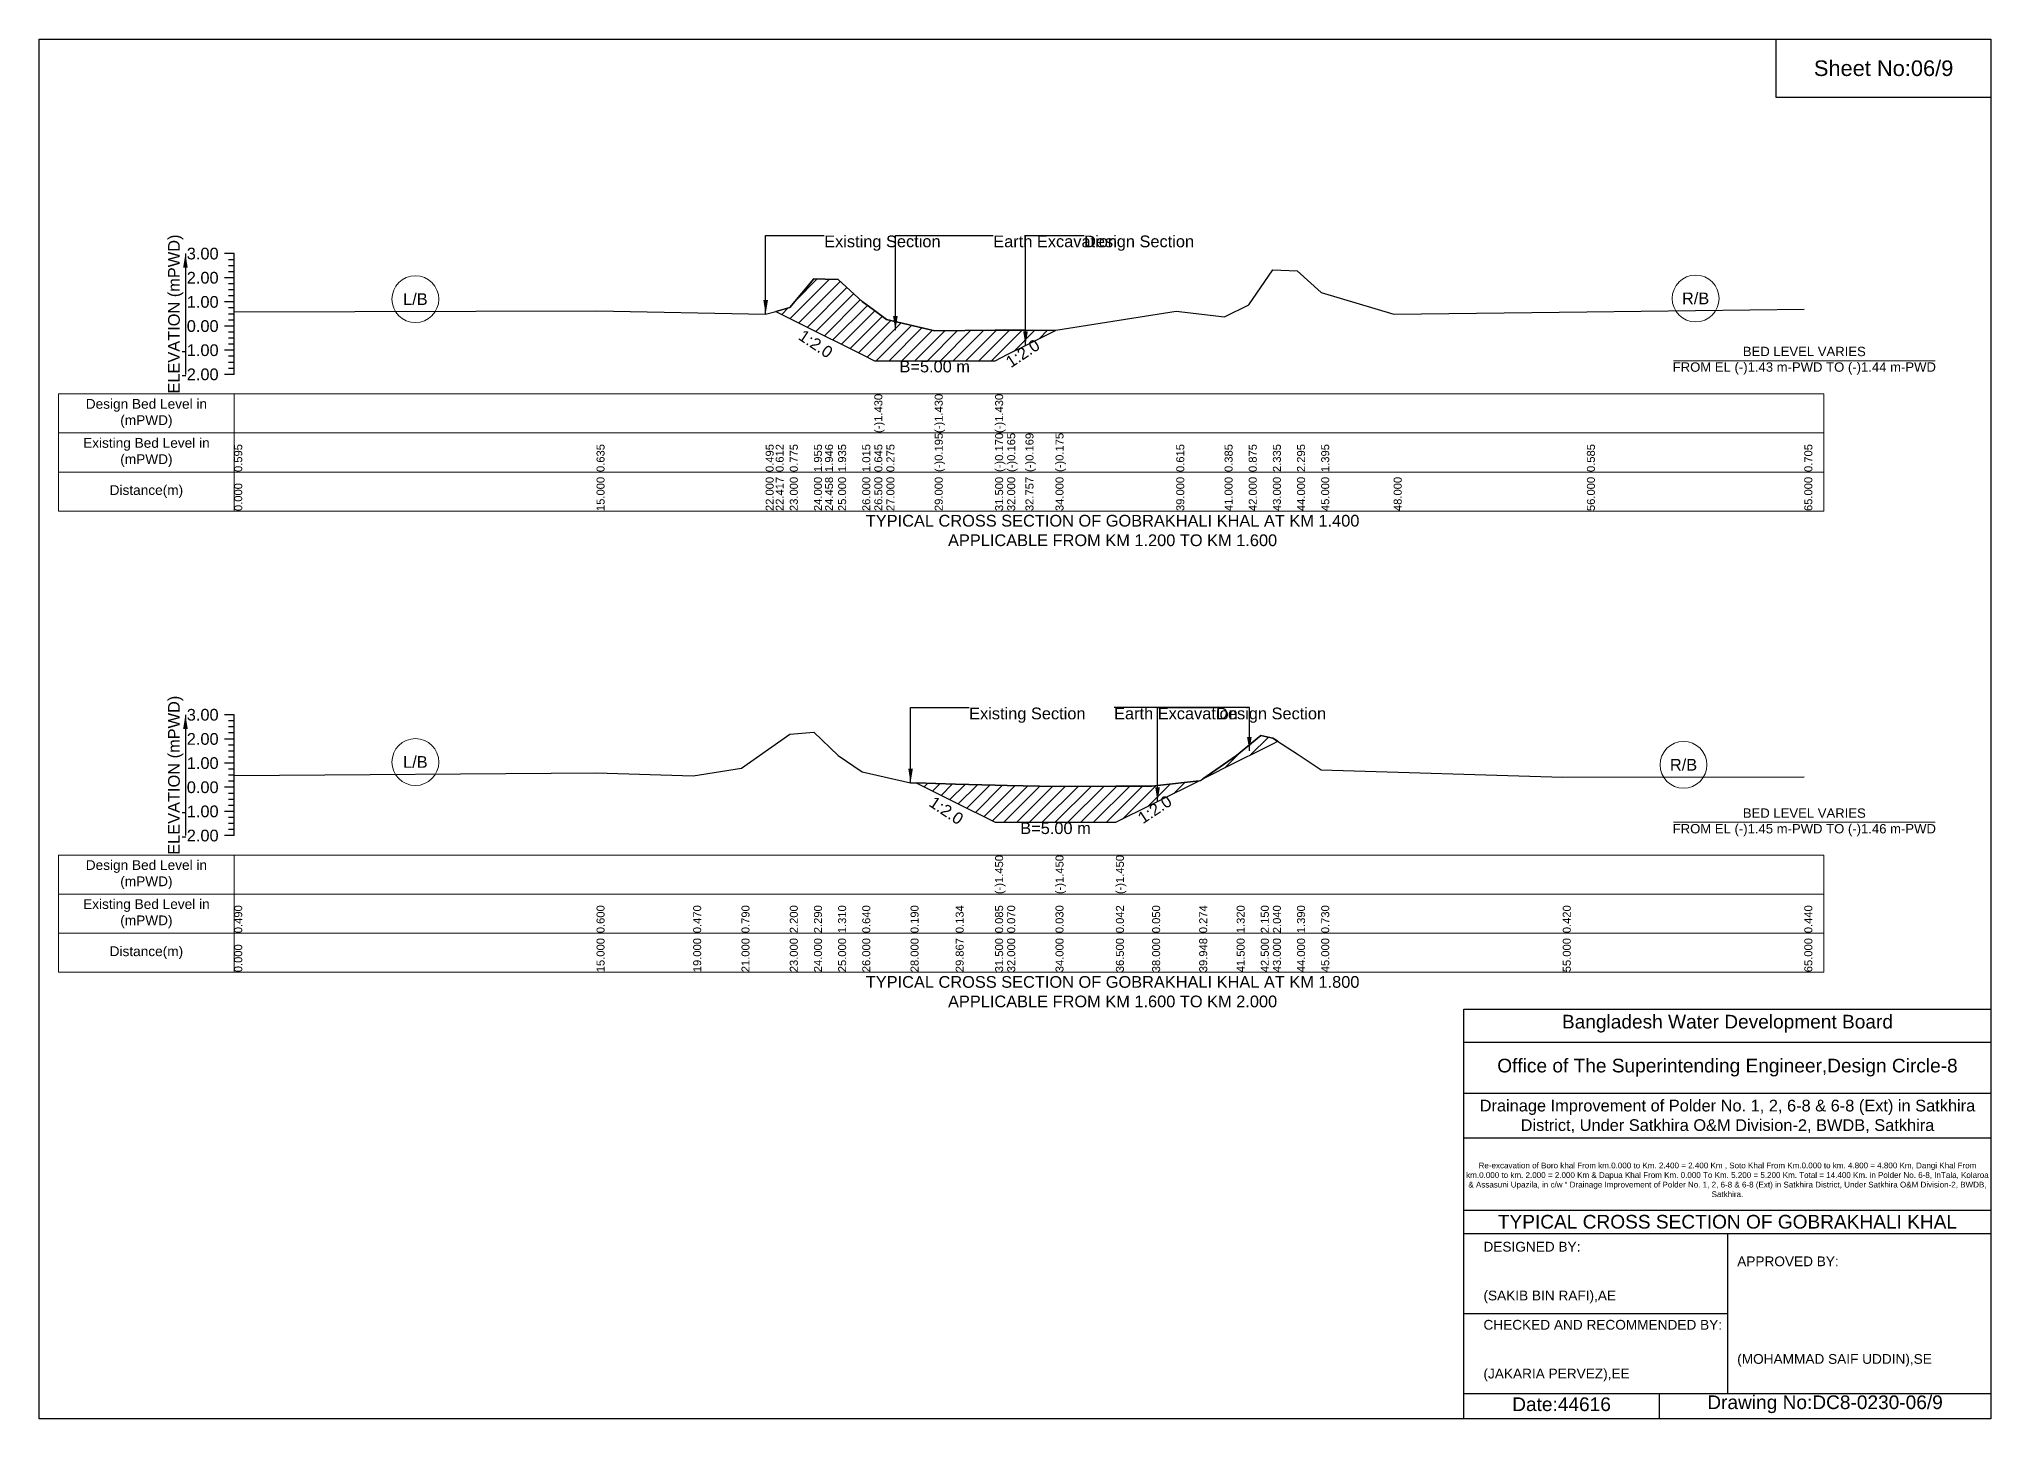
# Model space of a CAD drawing. Header units: inches. Extents: x 91000 to 278000, y -5656 to 20000.
# Drawn here: x 150000 to 158000, y 4344 to 10000 of the extents above; entities that cross this region are included whole.
import ezdxf

# ---------------------------------------------------------------- set-up
doc = ezdxf.new("R2010")
doc.units = ezdxf.units.IN
doc.header["$LTSCALE"] = 7
doc.header["$MEASUREMENT"] = 0
for name, color, linetype, lineweight in [('Cross section Data Border', 7, 'Continuous', 9), ('Cross Section Labels', 7, 'Continuous', 9), ('Existing_Bed_Level for Xsection', 7, 'Continuous', 25)]:
    doc.layers.add(name, color=color, linetype=linetype, lineweight=lineweight)
doc.styles.get("Standard").update_dxf_attribs({"font": 'arial.ttf'})
doc.dimstyles.get("Standard").update_dxf_attribs({"dimtxt": 0.18, "dimasz": 0.18, "dimexe": 0.18, "dimexo": 0.0625, "dimgap": 0.09, "dimtad": 0, "dimtih": 1, "dimtoh": 1, "dimdec": 4, "dimzin": 0, "dimdsep": 46, "dimtxsty": 'Standard', "dimcen": 0.09, "dimadec": 0, "dimazin": 0, "dimtfac": 1, "dimtdec": 4, "dimtofl": 0, "dimtmove": 0, "dimatfit": 3, "dimfxl": 1, "dimtolj": 1, "dimtzin": 0, "dimarcsym": 0})

msp = doc.modelspace()

# ---------------------------------------------------------------- hatches: boundary and pattern name
at = {"layer": 'Existing_Bed_Level for Xsection'}
h = msp.add_hatch(dxfattribs=at)
h.set_pattern_fill('ANSI31', color=256, scale=297, style=0)
h.paths.add_polyline_path([(153019.2, 8883.9), (153077, 8855), (153176, 8805.5), (153221.4, 8782.8), (153275, 8756), (153374, 8706.5), (153423.5, 8681.7), (153473, 8681.7), (153671, 8681.7), (153918.5, 8681.7), (153968, 8706.5), (154043, 8744), (154166, 8805.5), (154167.4, 8806.2), (154166, 8806), (154043, 8806.6), (153968, 8807), (153918.5, 8806.5), (153671, 8804), (153473, 8850.5), (153423.5, 8887.2), (153374, 8923.8), (153275, 9014.9), (153221.4, 9015.9), (153176, 9016.9), (153077, 8900)])
h = msp.add_hatch(dxfattribs=at)
h.set_pattern_fill('ANSI31', color=256, scale=297, style=0)
h.paths.add_polyline_path([(154770.2, 6967.9), (154908.5, 7037), (155007.5, 7086.5), (155057, 7111.2), (155077.7, 7121.6), (155057, 7135), (155007.5, 7145.9), (154908.5, 7063.7)])
h = msp.add_hatch(dxfattribs=at)
h.set_pattern_fill('ANSI31', color=256, scale=297, style=0)
h.paths.add_polyline_path([(153595.2, 6951.1), (153756.8, 6870.3), (153918.5, 6789.5), (153968, 6789.5), (154166, 6789.5), (154413.5, 6789.5), (154562, 6863.7), (154584.2, 6874.8), (154754.9, 6960.2), (154584.2, 6940.5), (154562, 6938), (154413.5, 6937.2), (154166, 6936), (153968, 6940), (153918.5, 6941.4), (153756.8, 6946.3)])

# ---------------------------------------------------------------- linework, layer by layer
for points in [[(150000, 10000), (158000, 10000), (158000, 4344), (150000, 4344)], [(157120, 10000), (158000, 10000), (158000, 9760), (157120, 9760)]]:
    msp.add_lwpolyline(points, close=True)
for points in [[(155840, 4344), (155840, 6024), (158000, 6024)], [(155840, 5888), (158000, 5888)], [(155840, 5680), (158000, 5680)], [(155840, 5496), (158000, 5496)], [(155840, 5200), (158000, 5200)], [(155840, 5104), (158000, 5104)], [(156920, 5104), (156920, 4448)], [(155840, 4776), (156920, 4776)], [(155840, 4448), (158000, 4448)], [(156640, 4448), (156640, 4344)]]:
    msp.add_lwpolyline(points)
at = {"layer": 'Cross section Data Border'}
for points in [[(150080, 8545.3), (157315, 8545.3), (157315, 8065.3), (150080, 8065.3)], [(150080, 6655), (157315, 6655), (157315, 6175), (150080, 6175)]]:
    msp.add_lwpolyline(points, close=True, dxfattribs=at)
for points in [[(150800, 8545.3), (150800, 8065.3)], [(150080, 8385.3), (157315, 8385.3)], [(150080, 8225.3), (157315, 8225.3)], [(150800, 6655), (150800, 6175)], [(150080, 6495), (157315, 6495)], [(150080, 6335), (157315, 6335)]]:
    msp.add_lwpolyline(points, dxfattribs=at)
at = {"layer": 'Cross Section Labels'}
for points in [[(156699.2, 8681.7), (157770.8, 8681.7)], [(156699.2, 6789.5), (157770.8, 6789.5)]]:
    msp.add_lwpolyline(points, dxfattribs=at)
for centre in [(151542.5, 8933.7), (156789.5, 8936.7), (151542.5, 7036.5), (156740, 7025.1)]:
    msp.add_circle(centre, 96, dxfattribs=at)
at = {"layer": 'Existing_Bed_Level for Xsection'}
for points in [[(150800, 9120.3), (150760, 9120.3)], [(150800, 8625.3), (150800, 8724.3), (150800, 8823.3), (150800, 8922.3), (150800, 9021.3), (150800, 9120.3)], [(150800, 9095.6), (150776, 9095.6)], [(150800, 9070.8), (150776, 9070.8)], [(150800, 9046.1), (150776, 9046.1)], [(150800, 8882.2), (152285, 8886.2), (152978, 8872.3), (153019.2, 8883.9), (153077, 8900), (153176, 9016.9), (153221.4, 9015.9), (153275, 9014.9), (153374, 8923.8), (153423.5, 8887.2), (153423.5, 8887.2), (153473, 8850.5), (153671, 8804), (153671, 8804), (153918.5, 8806.5), (153918.5, 8806.5), (153968, 8807), (154043, 8806.6), (154166, 8806), (154167.4, 8806.2), (154661, 8884.2), (154859, 8861.4), (154958, 8909.9), (155057, 9054.5), (155156, 9050.5), (155255, 8961.4), (155552, 8872.3), (156344, 8881.2), (157235, 8893.1)], [(150800, 9021.3), (150760, 9021.3)], [(150800, 8996.6), (150776, 8996.6)], [(150800, 8971.8), (150776, 8971.8)], [(150800, 8922.3), (150760, 8922.3)], [(150800, 8947.1), (150776, 8947.1)], [(150800, 8897.6), (150776, 8897.6)], [(150800, 8823.3), (150760, 8823.3)], [(150800, 8872.8), (150776, 8872.8)], [(150800, 8848.1), (150776, 8848.1)], [(150800, 8724.3), (150760, 8724.3)], [(150800, 8798.6), (150776, 8798.6)], [(150800, 8773.8), (150776, 8773.8)], [(150800, 8749.1), (150776, 8749.1)], [(150800, 8699.6), (150776, 8699.6)], [(150800, 8674.8), (150776, 8674.8)], [(150800, 8650.1), (150776, 8650.1)], [(150800, 8625.3), (150760, 8625.3)], [(150800, 7230), (150760, 7230)], [(150800, 7205.3), (150776, 7205.3)], [(150800, 6735), (150800, 6834), (150800, 6933), (150800, 7032), (150800, 7131), (150800, 7230)], [(150800, 7131), (150760, 7131)], [(150800, 7180.5), (150776, 7180.5)], [(150800, 7155.8), (150776, 7155.8)], [(150800, 6981.5), (152285, 6992.4), (152681, 6979.6), (152879, 7011.2), (153077, 7150.8), (153176, 7159.7), (153275, 7062.7), (153374, 6996.4), (153572, 6951.8), (153595.2, 6951.1), (153756.8, 6946.3), (153918.5, 6941.4), (153918.5, 6941.4), (153968, 6940), (154166, 6936), (154166, 6936), (154413.5, 6937.2), (154413.5, 6937.2), (154562, 6938), (154584.2, 6940.5), (154754.9, 6960.2), (154760, 6960.8), (154908.5, 7063.7), (155007.5, 7145.9), (155057, 7135), (155156, 7070.6), (155255, 7005.3), (156245, 6974.6), (157235, 6976.6)], [(150800, 7106.3), (150776, 7106.3)], [(150800, 7081.5), (150776, 7081.5)], [(150800, 7056.8), (150776, 7056.8)], [(150800, 7032), (150760, 7032)], [(150800, 7007.3), (150776, 7007.3)], [(150800, 6982.5), (150776, 6982.5)], [(150800, 6933), (150760, 6933)], [(150800, 6957.8), (150776, 6957.8)], [(150800, 6908.3), (150776, 6908.3)], [(150800, 6883.5), (150776, 6883.5)], [(150800, 6834), (150760, 6834)], [(150800, 6858.8), (150776, 6858.8)], [(150800, 6809.3), (150776, 6809.3)], [(150800, 6735), (150760, 6735)], [(150800, 6784.5), (150776, 6784.5)], [(150800, 6759.8), (150776, 6759.8)]]:
    msp.add_lwpolyline(points, dxfattribs=at)
for points in [[(153019.2, 8883.9), (153019.2, 8883.9), (153077, 8855), (153176, 8805.5), (153221.4, 8782.8), (153275, 8756), (153374, 8706.5), (153423.5, 8681.7), (153423.5, 8681.7), (153473, 8681.7), (153671, 8681.7), (153671, 8681.7), (153918.5, 8681.7), (153918.5, 8681.7), (153968, 8706.5), (154043, 8744), (154166, 8805.5), (154167.4, 8806.2), (154166, 8806), (154043, 8806.6), (153968, 8807), (153918.5, 8806.5), (153918.5, 8806.5), (153671, 8804), (153671, 8804), (153473, 8850.5), (153423.5, 8887.2), (153423.5, 8887.2), (153374, 8923.8), (153275, 9014.9), (153221.4, 9015.9), (153176, 9016.9), (153077, 8900), (153019.2, 8883.9)], [(154770.2, 6967.9), (154908.5, 7037), (155007.5, 7086.5), (155057, 7111.2), (155077.7, 7121.6), (155057, 7135), (155007.5, 7145.9), (154908.5, 7063.7)], [(153595.2, 6951.1), (153595.2, 6951.1), (153756.8, 6870.3), (153918.5, 6789.5), (153918.5, 6789.5), (153968, 6789.5), (154166, 6789.5), (154166, 6789.5), (154413.5, 6789.5), (154413.5, 6789.5), (154562, 6863.7), (154584.2, 6874.8), (154754.9, 6960.2), (154754.9, 6960.2), (154754.9, 6960.2), (154584.2, 6940.5), (154562, 6938), (154413.5, 6937.2), (154413.5, 6937.2), (154166, 6936), (154166, 6936), (153968, 6940), (153918.5, 6941.4), (153918.5, 6941.4), (153756.8, 6946.3), (153595.2, 6951.1)]]:
    msp.add_lwpolyline(points, close=True, dxfattribs=at)

# ---------------------------------------------------------------- texts
at = {"attachment_point": 5}
for s, insert, char_height in [('Sheet No:06/9', (157560, 9880), 64), ('Bangladesh Water Development Board', (156920, 5964), 56), ('Office of The Superintending Engineer,Design Circle-8', (156920, 5784), 56)]:
    msp.add_mtext(s, dxfattribs=dict(at, insert=insert, char_height=char_height))
for s, insert, char_height, width, attachment_point in [('Drainage Improvement of Polder No. 1, 2, 6-8 & 6-8 (Ext) in Satkhira District, Under Satkhira O&M Division-2, BWDB, Satkhira', (156920, 5584), 48, 2240, 5), ('Re-excavation of Boro khal From km.0.000 to Km. 2.400 = 2.400 Km , Soto Khal From Km.0.000 to km. 4.800 = 4.800 Km, Dangi Khal From km.0.000 to km. 2.000 = 2.000 Km & Dapua Khal From Km. 0.000 To Km. 5.200 = 5.200 Km. Total = 14.400 Km. in Polder No. 6-8, InTala, Kolaroa & Assasuni Upazila, in c/w “ Drainage Improvement of Polder No. 1, 2, 6-8 & 6-8 (Ext) in Satkhira District, Under Satkhira O&M Division-2, BWDB, Satkhira.', (156920, 5324), 23.565, 2160, 5), ('TYPICAL CROSS SECTION OF GOBRAKHALI KHAL', (156920, 5152), 56, 2240, 5), ('DESIGNED BY:^J^J^J(SAKIB BIN RAFI),AE', (155920, 4944), 40, 1120, 4), ('APPROVED BY:^J^J^J^J^J^J(MOHAMMAD SAIF UDDIN),SE', (156960, 4784), 40, 1120, 4), ('CHECKED AND RECOMMENDED BY:^J^J^J(JAKARIA PERVEZ),EE', (155920, 4624), 40, 1120, 4), ('Date:44616', (156240, 4404), 56, 1120, 5), ('Drawing No:DC8-0230-06/9', (157320, 4404), 56, 1760, 5)]:
    msp.add_mtext(s, dxfattribs=dict(insert=insert, char_height=char_height, width=width, attachment_point=attachment_point))
at = {"layer": 'Cross section Data Border', "char_height": 40, "width": 640, "attachment_point": 5}
for s, insert in [('Design Bed Level in (mPWD)', (150440, 8465.3)), ('Existing Bed Level in (mPWD)', (150440, 8305.3)), ('Distance(m)', (150440, 8145.3)), ('Design Bed Level in (mPWD)', (150440, 6575)), ('Existing Bed Level in (mPWD)', (150440, 6415)), ('Distance(m)', (150440, 6255))]:
    msp.add_mtext(s, dxfattribs=dict(at, insert=insert))
at = {"layer": 'Cross Section Labels'}
for s, insert, char_height, attachment_point in [('Existing Section', (153218, 9194.6), 48, 1), ('Earth Excavation', (153911, 9194.6), 48, 1), ('Design Section', (154283, 9194.6), 48, 1), ('L/B', (151542.5, 8933.7), 48, 5), ('R/B', (156789.5, 8936.7), 48, 5), ('BED LEVEL VARIES ^JFROM EL (-)1.43 m-PWD TO (-)1.44 m-PWD', (157235, 8681.7), 38.4, 5), ('B=5.00 m', (153671, 8681.7), 48, 2), ('TYPICAL CROSS SECTION OF GOBRAKHALI KHAL AT KM 1.400^JAPPLICABLE FROM KM 1.200 TO KM 1.600', (154400, 7985.3), 48, 5), ('Existing Section', (153812, 7259.7), 48, 1), ('Earth Excavation', (154406, 7259.7), 48, 1), ('Design Section', (154824.2, 7259.7), 48, 1), ('L/B', (151542.5, 7036.5), 48, 5), ('R/B', (156740, 7025.1), 48, 5), ('BED LEVEL VARIES ^JFROM EL (-)1.45 m-PWD TO (-)1.46 m-PWD', (157235, 6789.5), 38.4, 5), ('B=5.00 m', (154166, 6789.5), 48, 2), ('TYPICAL CROSS SECTION OF GOBRAKHALI KHAL AT KM 1.800^JAPPLICABLE FROM KM 1.600 TO KM 2.000', (154400, 6095), 48, 5)]:
    msp.add_mtext(s, dxfattribs=dict(at, insert=insert, char_height=char_height, attachment_point=attachment_point))
at = {"layer": 'Cross Section Labels', "char_height": 48, "attachment_point": 2}
for insert, rotation in [((153196.6, 8770.4), 326.30993), ((154018.2, 8731.6), 33.69007), ((153732.1, 6857.9), 326.30993), ((154559.4, 6862.4), 33.69007)]:
    msp.add_mtext('1:2.0', dxfattribs=dict(at, insert=insert, rotation=rotation))
at = {"layer": 'Existing_Bed_Level for Xsection', "rotation": 90}
for s, insert, char_height, attachment_point in [('ELEVATION (mPWD)', (150560, 8872.8), 48, 5), ('(-)1.430', (153423.5, 8385.3), 32.8, 1), ('(-)1.430', (153671, 8385.3), 32.8, 1), ('(-)1.430', (153918.5, 8385.3), 32.8, 1), ('0.595', (150800, 8225.3), 32.8, 1), ('0.635', (152285, 8225.3), 32.8, 1), ('0.495', (152978, 8225.3), 32.8, 1), ('0.612', (153019.2, 8225.3), 32.8, 1), ('0.775', (153077, 8225.3), 32.8, 1), ('1.955', (153176, 8225.3), 32.8, 1), ('1.946', (153221.4, 8225.3), 32.8, 1), ('1.935', (153275, 8225.3), 32.8, 1), ('1.015', (153374, 8225.3), 32.8, 1), ('0.645', (153423.5, 8225.3), 32.8, 1), ('0.275', (153473, 8225.3), 32.8, 1), ('(-)0.195', (153671, 8225.3), 32.8, 1), ('(-)0.170', (153918.5, 8225.3), 32.8, 1), ('(-)0.165', (153968, 8225.3), 32.8, 1), ('(-)0.169', (154043, 8225.3), 32.8, 1), ('(-)0.175', (154166, 8225.3), 32.8, 1), ('0.615', (154661, 8225.3), 32.8, 1), ('0.385', (154859, 8225.3), 32.8, 1), ('0.875', (154958, 8225.3), 32.8, 1), ('2.335', (155057, 8225.3), 32.8, 1), ('2.295', (155156, 8225.3), 32.8, 1), ('1.395', (155255, 8225.3), 32.8, 1), ('0.585', (156344, 8225.3), 32.8, 1), ('0.705', (157235, 8225.3), 32.8, 1), ('0.000', (150800, 8065.3), 32.8, 1), ('15.000', (152285, 8065.3), 32.8, 1), ('22.000', (152978, 8065.3), 32.8, 1), ('22.417', (153019.2, 8065.3), 32.8, 1), ('23.000', (153077, 8065.3), 32.8, 1), ('24.000', (153176, 8065.3), 32.8, 1), ('24.458', (153221.4, 8065.3), 32.8, 1), ('25.000', (153275, 8065.3), 32.8, 1), ('26.000', (153374, 8065.3), 32.8, 1), ('26.500', (153423.5, 8065.3), 32.8, 1), ('27.000', (153473, 8065.3), 32.8, 1), ('29.000', (153671, 8065.3), 32.8, 1), ('31.500', (153918.5, 8065.3), 32.8, 1), ('32.000', (153968, 8065.3), 32.8, 1), ('32.757', (154043, 8065.3), 32.8, 1), ('34.000', (154166, 8065.3), 32.8, 1), ('39.000', (154661, 8065.3), 32.8, 1), ('41.000', (154859, 8065.3), 32.8, 1), ('42.000', (154958, 8065.3), 32.8, 1), ('43.000', (155057, 8065.3), 32.8, 1), ('44.000', (155156, 8065.3), 32.8, 1), ('45.000', (155255, 8065.3), 32.8, 1), ('48.000', (155552, 8065.3), 32.8, 1), ('56.000', (156344, 8065.3), 32.8, 1), ('65.000', (157235, 8065.3), 32.8, 1), ('ELEVATION (mPWD)', (150560, 6982.5), 48, 5), ('(-)1.450', (153918.5, 6495), 32.8, 1), ('(-)1.450', (154166, 6495), 32.8, 1), ('(-)1.450', (154413.5, 6495), 32.8, 1), ('0.490', (150800, 6335), 32.8, 1), ('0.600', (152285, 6335), 32.8, 1), ('0.470', (152681, 6335), 32.8, 1), ('0.790', (152879, 6335), 32.8, 1), ('2.200', (153077, 6335), 32.8, 1), ('2.290', (153176, 6335), 32.8, 1), ('1.310', (153275, 6335), 32.8, 1), ('0.640', (153374, 6335), 32.8, 1), ('0.190', (153572, 6335), 32.8, 1), ('0.134', (153756.8, 6335), 32.8, 1), ('0.085', (153918.5, 6335), 32.8, 1), ('0.070', (153968, 6335), 32.8, 1), ('0.030', (154166, 6335), 32.8, 1), ('0.042', (154413.5, 6335), 32.8, 1), ('0.050', (154562, 6335), 32.8, 1), ('0.274', (154754.9, 6335), 32.8, 1), ('1.320', (154908.5, 6335), 32.8, 1), ('2.150', (155007.5, 6335), 32.8, 1), ('2.040', (155057, 6335), 32.8, 1), ('1.390', (155156, 6335), 32.8, 1), ('0.730', (155255, 6335), 32.8, 1), ('0.420', (156245, 6335), 32.8, 1), ('0.440', (157235, 6335), 32.8, 1), ('0.000', (150800, 6175), 32.8, 1), ('15.000', (152285, 6175), 32.8, 1), ('19.000', (152681, 6175), 32.8, 1), ('21.000', (152879, 6175), 32.8, 1), ('23.000', (153077, 6175), 32.8, 1), ('24.000', (153176, 6175), 32.8, 1), ('25.000', (153275, 6175), 32.8, 1), ('26.000', (153374, 6175), 32.8, 1), ('28.000', (153572, 6175), 32.8, 1), ('29.867', (153756.8, 6175), 32.8, 1), ('31.500', (153918.5, 6175), 32.8, 1), ('32.000', (153968, 6175), 32.8, 1), ('34.000', (154166, 6175), 32.8, 1), ('36.500', (154413.5, 6175), 32.8, 1), ('38.000', (154562, 6175), 32.8, 1), ('39.948', (154754.9, 6175), 32.8, 1), ('41.500', (154908.5, 6175), 32.8, 1), ('42.500', (155007.5, 6175), 32.8, 1), ('43.000', (155057, 6175), 32.8, 1), ('44.000', (155156, 6175), 32.8, 1), ('45.000', (155255, 6175), 32.8, 1), ('55.000', (156245, 6175), 32.8, 1), ('65.000', (157235, 6175), 32.8, 1)]:
    msp.add_mtext(s, dxfattribs=dict(at, insert=insert, char_height=char_height, attachment_point=attachment_point))
at = {"layer": 'Existing_Bed_Level for Xsection', "char_height": 48, "attachment_point": 6}
for s, insert in [('3.00', (150736, 9120.3)), ('2.00', (150736, 9021.3)), ('1.00', (150736, 8922.3)), ('0.00', (150736, 8823.3)), ('-1.00', (150736, 8724.3)), ('-2.00', (150736, 8625.3)), ('3.00', (150736, 7230)), ('2.00', (150736, 7131)), ('1.00', (150736, 7032)), ('0.00', (150736, 6933)), ('-1.00', (150736, 6834)), ('-2.00', (150736, 6735))]:
    msp.add_mtext(s, dxfattribs=dict(at, insert=insert))

# ---------------------------------------------------------------- leaders
at = {"layer": 'Cross Section Labels', "annotation_type": 0, "has_hookline": 1}
for points, hookline_direction, text_width in [([(152978, 8872.3), (152978, 9194.6), (153217.9, 9194.6)], 0, 467.2), ([(153509.7, 8806.7), (153509.7, 9194.6), (153910.9, 9194.6)], 0, 497), ([(154043, 8744), (154043, 9194.6), (154282.9, 9194.6)], 0, 441.2), ([(153572, 6951.8), (153572, 7259.7), (153811.9, 7259.7)], 0, 467.2), ([(154960.6, 7082), (154960.6, 7259.7), (154406.1, 7259.7)], 1, 497), ([(154584.2, 6874.8), (154584.2, 7259.7), (154824.1, 7259.7)], 0, 441.2)]:
    msp.add_leader(points, dimstyle='Standard', override={"dimasz": 57.6}, dxfattribs=dict(at, hookline_direction=hookline_direction, text_width=text_width))
at = {"layer": 'Existing_Bed_Level for Xsection'}
for points in [[(150600, 9120.3), (150600, 8625.3)], [(150600, 7230), (150600, 6735)]]:
    msp.add_leader(points, dimstyle='Standard', override={"dimasz": 57.6}, dxfattribs=at)

doc.saveas('drawing.dxf')
